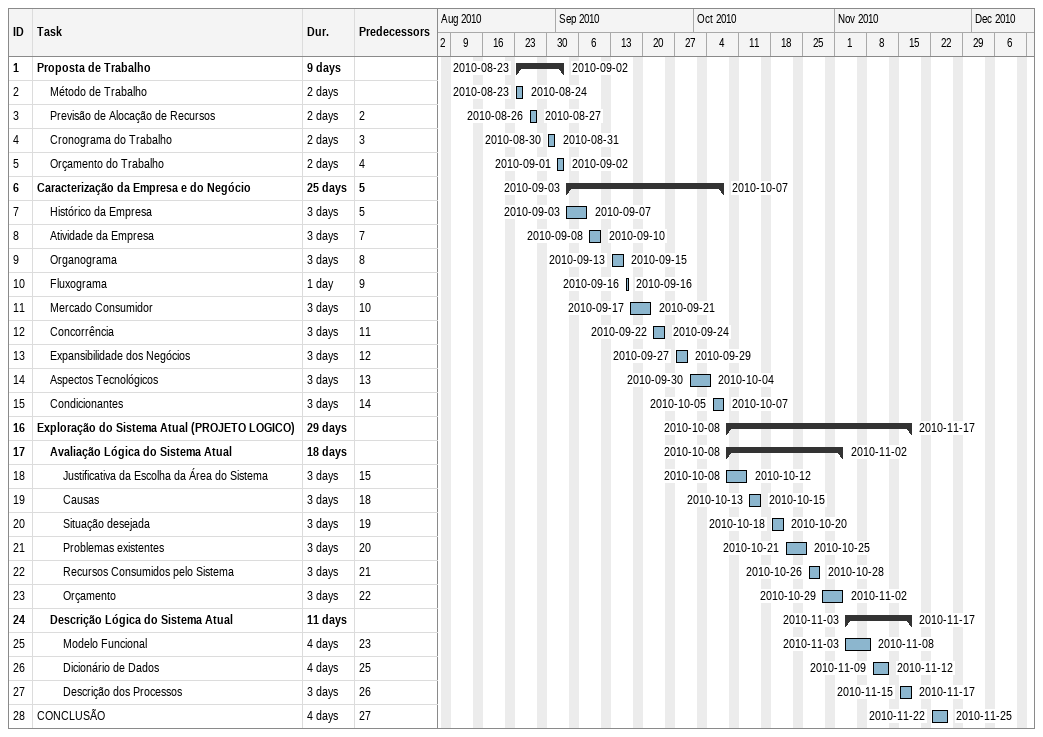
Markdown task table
| ID | Level | Task | Duration | Start | Finish | Predecessors |
|---|---|---|---|---|---|---|
| 1 | 1 | **Proposta de Trabalho** | 9d | 2010-08-23 | 2010-09-02 |  |
| 2 | 2 | Método de Trabalho | 2d | 2010-08-23 | 2010-08-24 |  |
| 3 | 2 | Previsão de Alocação de Recursos | 2d | 2010-08-26 | 2010-08-27 | 2 |
| 4 | 2 | Cronograma do Trabalho | 2d | 2010-08-30 | 2010-08-31 | 3 |
| 5 | 2 | Orçamento do Trabalho | 2d | 2010-09-01 | 2010-09-02 | 4 |
| 6 | 1 | **Caracterização da Empresa e do Negócio** | 25d | 2010-09-03 | 2010-10-07 | 5 |
| 7 | 2 | Histórico da Empresa | 3d | 2010-09-03 | 2010-09-07 | 5 |
| 8 | 2 | Atividade da Empresa | 3d | 2010-09-08 | 2010-09-10 | 7 |
| 9 | 2 | Organograma | 3d | 2010-09-13 | 2010-09-15 | 8 |
| 10 | 2 | Fluxograma | 1d | 2010-09-16 | 2010-09-16 | 9 |
| 11 | 2 | Mercado Consumidor | 3d | 2010-09-17 | 2010-09-21 | 10 |
| 12 | 2 | Concorrência | 3d | 2010-09-22 | 2010-09-24 | 11 |
| 13 | 2 | Expansibilidade dos Negócios | 3d | 2010-09-27 | 2010-09-29 | 12 |
| 14 | 2 | Aspectos Tecnológicos | 3d | 2010-09-30 | 2010-10-04 | 13 |
| 15 | 2 | Condicionantes | 3d | 2010-10-05 | 2010-10-07 | 14 |
| 16 | 1 | **Exploração do Sistema Atual (PROJETO LOGICO)** | 29d | 2010-10-08 | 2010-11-17 |  |
| 17 | 2 | **Avaliação Lógica do Sistema Atual** | 18d | 2010-10-08 | 2010-11-02 |  |
| 18 | 3 | Justificativa da Escolha da Área do Sistema | 3d | 2010-10-08 | 2010-10-12 | 15 |
| 19 | 3 | Causas | 3d | 2010-10-13 | 2010-10-15 | 18 |
| 20 | 3 | Situação desejada | 3d | 2010-10-18 | 2010-10-20 | 19 |
| 21 | 3 | Problemas existentes | 3d | 2010-10-21 | 2010-10-25 | 20 |
| 22 | 3 | Recursos Consumidos pelo Sistema | 3d | 2010-10-26 | 2010-10-28 | 21 |
| 23 | 3 | Orçamento | 3d | 2010-10-29 | 2010-11-02 | 22 |
| 24 | 2 | **Descrição Lógica do Sistema Atual** | 11d | 2010-11-03 | 2010-11-17 |  |
| 25 | 3 | Modelo Funcional | 4d | 2010-11-03 | 2010-11-08 | 23 |
| 26 | 3 | Dicionário de Dados | 4d | 2010-11-09 | 2010-11-12 | 25 |
| 27 | 3 | Descrição dos Processos | 3d | 2010-11-15 | 2010-11-17 | 26 |
| 28 | 1 | CONCLUSÃO | 4d | 2010-11-22 | 2010-11-25 | 27 |
